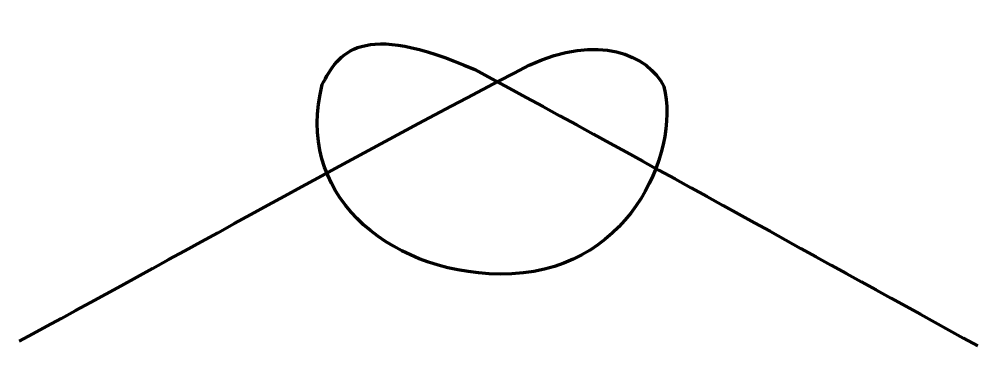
# Model space of a CAD drawing. Extents: x 1102 to 1940, y -1238 to -952.
import ezdxf

# ---------------------------------------------------------------- set-up
doc = ezdxf.new("R2010")
doc.units = 0
doc.header["$MEASUREMENT"] = 0
doc.layers.add('incarcerous_path', color=7, linetype='Continuous', lineweight=0)

msp = doc.modelspace()

# ---------------------------------------------------------------- linework, layer by layer
at = {"layer": 'incarcerous_path', "color": 7, "lineweight": 140}
msp.add_open_spline([(1101.81, -1233.63), (1227.15, -1166.12), (1407.35, -1064.71), (1547.86, -992.31), (1607.99, -963.83), (1652.09, -983.4), (1665.55, -1010.78), (1680.12, -1069.65), (1633.7, -1176.47), (1522.34, -1174.95), (1420.7, -1173.57), (1342.41, -1102.09), (1366.87, -1009.19), (1380.74, -981.72), (1400.17, -951.96), (1500.12, -996.01), (1661.53, -1083.3), (1807.9, -1165.33), (1940.1, -1237.72)], degree=3, knots=[0, 0, 0, 0, 1, 1, 1, 2, 2, 2, 3, 3, 3, 4, 4, 4, 5, 5, 5, 6, 6, 6, 6], dxfattribs=at)

doc.saveas('drawing.dxf')
